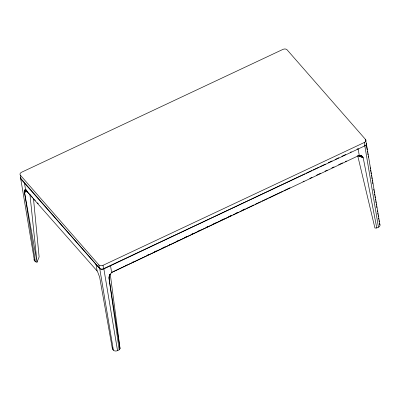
<?xml version="1.0" encoding="UTF-8"?>
<svg xmlns="http://www.w3.org/2000/svg" width="400" height="400" viewBox="0 0 400 400"><rect width="100%" height="100%" fill="white"/><g stroke="black" fill="none" stroke-linecap="round" stroke-linejoin="round"><path stroke-width="0.6" d="M33.475 198.55L39.125 256.915L37.02 262.2L35.375 261.77L24.52 192.41C24.305 191.58 24.23 189.465 25.615 189.945L32.8 197.765M24.495 183.23L25.615 189.945L97.11 270.97L97.725 272.075L99.645 277.17L112.455 349.13L113.385 350.185A3.075 2.07 -9.5 0 0 117.535 350.61L119.2 349.825L109.08 278.625L109.69 274.34L109.075 277.12M112.455 349.13L112.595 347.855M109.775 274.44L109.08 278.625L120.04 348.62L119.2 349.825M109.175 276.59L109.75 274.37M109.025 278.14L109.725 274.48M109.025 277.64L109.61 274.865M109.455 275.485L109.7 274.35M109.53 275.515L111.64 272.47L231.885 215.395M233.015 214.86L238.66 212.18M239.79 211.645L245.435 208.965M246.565 208.43L253.9 204.945M255.03 204.41L260.675 201.73M261.805 201.195L267.45 198.515M268.58 197.98L282.695 191.28M283.82 190.745L290.03 187.795M303.015 181.635L304.145 181.1M309.79 178.42L312.05 177.345M316.565 175.205L320.515 173.325M325.03 171.185L327.29 170.11M331.805 167.97L334.065 166.895M338.58 164.75L342.53 162.875M345.355 161.535L346.485 161M20.63 177.18A3.075 2.07 -9.5 0 0 20.77 179.01L99.71 268.475A3.075 2.07 -9.5 0 0 103.865 268.905L305.095 173.715M306.225 173.18L311.865 170.51M312.99 169.975L318.63 167.31M319.76 166.775L325.4 164.11M328.22 162.775L332.165 160.905M334.985 159.575L338.935 157.705M341.755 156.37L345.705 154.505M350.215 152.37L351.345 151.835M356.98 149.17L358.11 148.635L359.235 155.35L111.64 272.47L110.52 265.755M125.41 265.56L126.54 265.025M132.18 262.36L133.305 261.825M147.405 255.155L148.535 254.62M154.175 251.955L156.43 250.885M162.635 247.95L164.89 246.885M169.4 244.75L170.53 244.215M176.17 241.55L178.425 240.48M184.63 237.545L186.885 236.48M191.395 234.345L193.655 233.28M198.165 231.145L200.42 230.075M206.625 227.14L207.755 226.61M213.395 223.94L215.65 222.875M220.16 220.74L224.11 218.87M228.62 216.735L230.875 215.67M235.39 213.535L237.645 212.47M242.155 210.335L244.975 209M357.665 155.525L374.93 228.045L376.775 227.98L378.44 227.19A3.075 2.07 -9.5 0 0 379.785 224.475M20.385 175.21L98.86 264.89A3.075 2.07 -9.5 0 0 103.01 265.33L364.39 142.455A3.075 2.07 -9.5 0 0 365.575 139.505L287.095 49.825A3.075 2.07 -9.5 0 0 282.95 49.385L21.57 172.26A3.075 2.07 -9.5 0 0 20.385 175.21L20.945 178.565L99.425 268.25A3.075 2.07 -9.5 0 0 103.57 268.69L364.95 145.81A3.075 2.07 -9.5 0 0 366.14 142.865M27.31 191.455L24.52 192.41L37.02 262.2L29.93 194.385M24.455 191.96L27.28 191.255M24.42 191.54L27.265 191.065M24.415 191.165L26.695 190.955M360.26 155.405L358.19 155.48C360.315 154.875 363.04 155.98 363.33 158.35L376.775 227.98M24.44 190.83L26.705 190.765M358.28 155.52L360.74 155.505M359.235 155.35L359.76 155.355M24.495 190.54L26.175 190.59M361.19 155.655L358.255 155.545L361.605 155.855M24.575 190.3L26.435 190.445M358.285 155.605L361.98 156.095M24.82 189.97L26 190.15M24.985 189.885L26.125 190.085M358.25 155.63L362.32 156.38M25.175 189.85L26.265 190.06M25.28 189.86L26.495 190.095M358.215 155.655L362.615 156.705M358.245 155.695L362.865 157.065M358.21 155.72L363.07 157.465M358.225 155.76L363.225 157.895M34.49 199.605L35.335 200.52M37.45 202.82L38.295 203.74M34.17 259.155A3.075 2.07 -9.5 0 0 34.445 260.715L35.375 261.77M366.305 143.28L379.98 224.985M365.575 139.505L366.045 142.305M366.245 144.38L367.175 149.91M367.38 151.14L367.585 152.365M367.79 153.595L367.995 154.825M368.2 156.055L368.405 157.28M370.155 167.725L370.36 168.955M370.565 170.185L370.77 171.41M370.975 172.64L371.18 173.87M371.39 175.1L371.595 176.325M371.8 177.555L372.005 178.785M372.21 180.01L372.415 181.24M372.62 182.47L372.825 183.7M373.75 189.23L373.96 190.455M374.165 191.685L374.37 192.915M374.575 194.14L374.78 195.37M374.985 196.6L375.19 197.83M375.395 199.055L375.605 200.285M375.81 201.515L376.015 202.745M376.22 203.97L376.425 205.2M376.63 206.43L376.835 207.66M377.35 210.73L377.555 211.96M377.76 213.185L377.965 214.415M378.175 215.645L378.38 216.875M378.585 218.1L378.79 219.33M378.995 220.56L379.2 221.785M379.405 223.015L379.61 224.245M364.39 142.455L364.95 145.81M364.765 145.485L378.44 227.19M103.865 268.905L117.535 350.61M103.01 265.33L103.57 268.69M99.71 268.475L113.385 350.185M98.86 264.89L99.425 268.25M95.99 264.255L97.11 270.97M20.77 179.01L34.445 260.715M110.24 273.885L120.04 348.62M20.945 178.565A3.075 2.07 -9.5 0 1 20.595 177.275M366.235 143.02A3.075 2.07 -9.5 0 1 366.21 144.1"/></g></svg>
